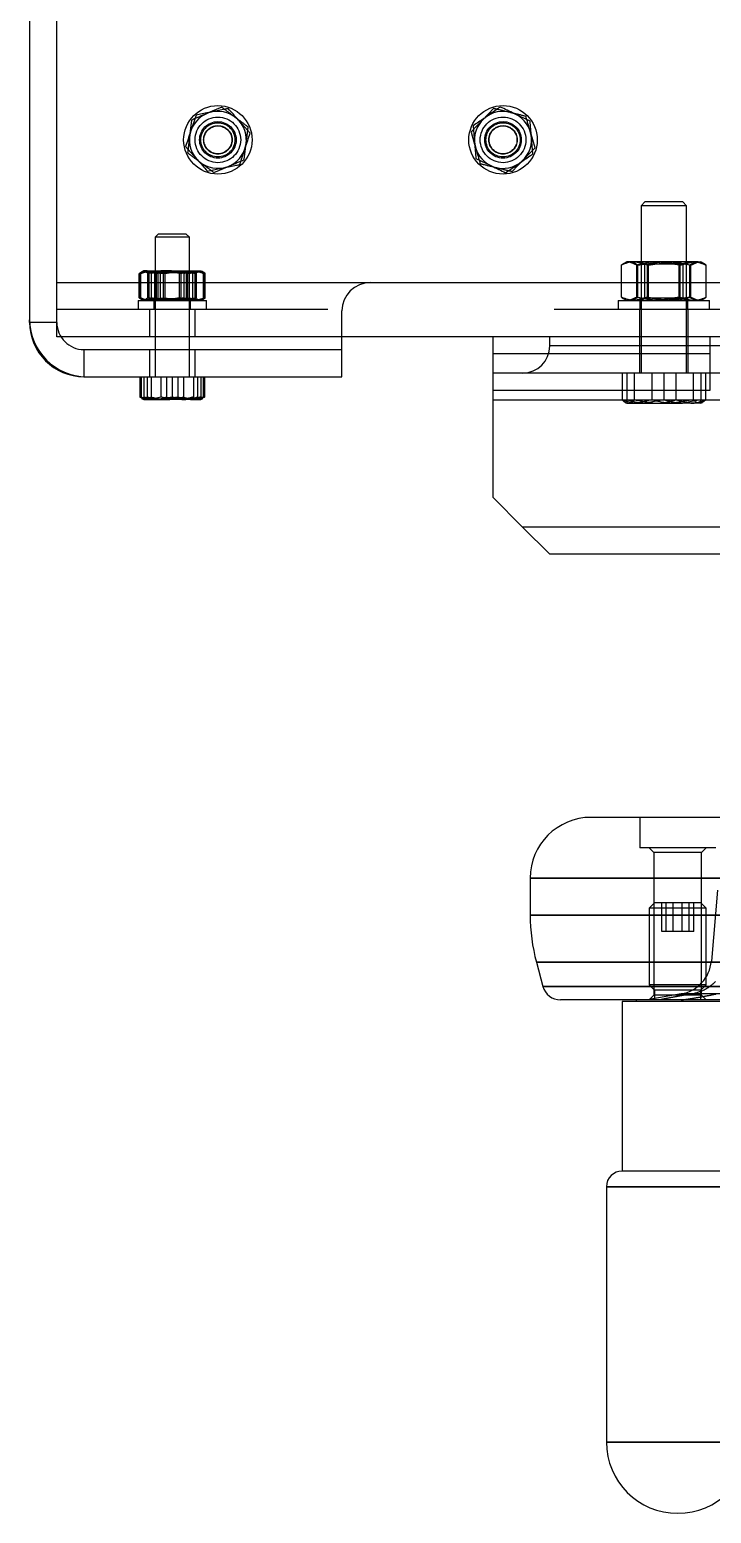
# Model space of a CAD drawing. Header units: metres. Extents: x 0 to 21025, y 0 to 14850.
# Drawn here: x 1870.8 to 1990.3, y 8840.4 to 9100.5 of the extents above; entities that cross this region are included whole.
import ezdxf

# ---------------------------------------------------------------- set-up
doc = ezdxf.new("R2010")
doc.units = ezdxf.units.M
doc.header["$LTSCALE"] = 25
doc.linetypes.add('HIDDEN2', pattern=[4.7625, 3.175, -1.5875])
doc.layers.add('SL4', color=4, linetype='Continuous')
doc.layers.add('ST1', color=7, linetype='HIDDEN2')

msp = doc.modelspace()

# ---------------------------------------------------------------- linework, layer by layer
at = {"layer": 'SL4'}
for p, q in [((1870.802, 9333.144), (1870.802, 9049.624)), ((1899.975, 9085.466), (1899.06, 9082.729)), ((1909.459, 9082.296), (1907.545, 9084.458)), ((1958.555, 9084.421), (1955.948, 9085.66)), ((1948.587, 9083.622), (1948.818, 9080.744)), ((1898.144, 9079.991), (1900.058, 9077.829)), ((1907.629, 9076.821), (1908.544, 9079.559)), ((1959.016, 9078.665), (1958.786, 9081.543)), ((1949.048, 9077.867), (1951.656, 9076.628)), ((1930.562, 9056.144), (2085.802, 9056.144)), ((1925.562, 9039.624), (1925.562, 9051.144)), ((1870.813, 9049.146), (1870.802, 9049.146)), ((2875.564, 9046.619), (1925.562, 9046.619)), ((1951.996, 9046.619), (1951.996, 9040.269)), ((1961.996, 9045.026), (1961.996, 9046.619)), ((1925.562, 9044.384), (1925.564, 9044.384)), ((1925.564, 9039.621), (1925.564, 9044.384)), ((2251.996, 9045.026), (1961.996, 9045.026)), ((1957.238, 9040.269), (1951.996, 9040.269)), ((1951.996, 9040.269), (1951.996, 9035.506)), ((2248.996, 9040.269), (1957.238, 9040.269)), ((1975.496, 9040.269), (1975.496, 9035.549)), ((1981.996, 9040.269), (1981.996, 9035.549)), ((1988.496, 9040.269), (1988.496, 9035.549)), ((1880.327, 9039.635), (1880.327, 9039.621)), ((1880.327, 9039.621), (1925.564, 9039.621)), ((1880.802, 9039.624), (1925.562, 9039.624)), ((1890.116, 9039.621), (1890.116, 9036.068)), ((1890.376, 9039.621), (1890.376, 9036.068)), ((1891.379, 9039.621), (1891.379, 9036.068)), ((1896.804, 9039.621), (1896.804, 9036.068)), ((1901.227, 9039.621), (1901.227, 9036.068)), ((1901.487, 9039.621), (1901.487, 9036.068)), ((1890.256, 9036.031), (1890.116, 9036.068)), ((1890.116, 9036.068), (1890.48, 9035.903)), ((1891.379, 9036.068), (1890.878, 9035.621)), ((1890.878, 9035.621), (1894.092, 9035.621)), ((1896.804, 9036.068), (1894.092, 9035.621)), ((1899.016, 9035.621), (1894.092, 9035.621)), ((1899.016, 9035.621), (1900.797, 9035.621)), ((1900.802, 9035.621), (1901.165, 9035.831)), ((1901.487, 9036.068), (1901.124, 9035.903)), ((1951.996, 9035.506), (1951.996, 9018.519)), ((1975.496, 9035.506), (1951.996, 9035.506)), ((1981.996, 9035.549), (1978.746, 9034.969)), ((1988.496, 9035.549), (1985.246, 9034.969)), ((2215.019, 9035.506), (1988.496, 9035.506)), ((1975.496, 9034.969), (1978.746, 9034.969)), ((1978.746, 9034.969), (1985.246, 9034.969)), ((1988.496, 9034.969), (1985.246, 9034.969)), ((1951.996, 9018.519), (1957.238, 9013.276)), ((1957.238, 9013.276), (1961.996, 9008.519)), ((2248.996, 9013.276), (1957.238, 9013.276)), ((2248.821, 9008.519), (1961.996, 9008.519)), ((2114.608, 8962.384), (1969.231, 8962.384)), ((1958.564, 8951.717), (1958.564, 8945.263)), ((2117.504, 8951.717), (1958.564, 8951.717)), ((2117.504, 8945.263), (1958.564, 8945.263)), ((1959.655, 8936.981), (1960.787, 8932.755)), ((2117.208, 8936.981), (1959.655, 8936.981)), ((2116.901, 8932.755), (1960.787, 8932.755)), ((2116.062, 8930.384), (1963.878, 8930.384)), ((1974.684, 8930.084), (1974.684, 8900.384)), ((1975.05, 8930.084), (1974.684, 8930.084)), ((1994.184, 8930.084), (1975.05, 8930.084)), ((1977.121, 8930.384), (1977.121, 8930.084)), ((1975.05, 8900.384), (1974.684, 8900.384)), ((1994.184, 8900.384), (1975.05, 8900.384)), ((1971.934, 8897.634), (1971.934, 8852.884)), ((1972.403, 8897.634), (1971.934, 8897.634)), ((1996.934, 8897.634), (1972.403, 8897.634)), ((1972.403, 8852.884), (1971.934, 8852.884)), ((1996.934, 8852.884), (1972.403, 8852.884))]:
    msp.add_line(p, q, dxfattribs=at)
for centre, radius, start, end in [((1903.802, 9081.144), 5, 101.51817, 161.51817), ((1903.802, 9081.144), 5, 41.51817, 101.51817), ((1903.802, 9081.144), 5, 341.51817, 41.51817), ((1953.802, 9081.144), 5, 124.58189, 184.58189), ((1953.802, 9081.144), 5, 64.58189, 124.58189), ((1953.802, 9081.144), 5, 4.58189, 64.58189), ((1903.802, 9081.144), 5, 161.51817, 221.51817), ((1903.802, 9081.144), 5, 281.51817, 341.51817), ((1953.802, 9081.144), 5, 184.58189, 244.58189), ((1953.802, 9081.144), 5, 304.58189, 4.58189), ((1903.802, 9081.144), 5, 221.51817, 281.51817), ((1953.802, 9081.144), 5, 244.58189, 304.58189), ((1930.562, 9051.144), 5, 90, 180), ((1880.802, 9049.624), 10, 180, 270), ((1880.327, 9049.146), 9.525, 180, 270), ((1957.238, 9045.026), 4.757, 270, 0), ((1969.231, 8951.717), 10.667, 90, 180), ((1990.564, 8945.263), 32, 180, 195), ((1963.878, 8933.584), 3.2, 195, 270.00001), ((1974.684, 8897.634), 2.75, 90, 180), ((1984.434, 8852.884), 12.5, 180, 0)]:
    msp.add_arc(centre, radius, start, end, dxfattribs=at)
for points, knots in [([(1902.803, 9086.043), (1902.581, 9085.998), (1901.624, 9085.803), (1900.691, 9085.613), (1899.975, 9085.466)], [0, 0, 0, 0, 0.2318493, 1, 1, 1, 1]), ([(1905.632, 9086.619), (1905.438, 9086.58), (1904.517, 9086.392), (1903.559, 9086.197), (1902.803, 9086.043)], [0, 0, 0, 0, 0.2110008, 1, 1, 1, 1]), ([(1907.545, 9084.458), (1907.5, 9084.509), (1906.854, 9085.239), (1906.221, 9085.954), (1905.632, 9086.619)], [0, 0, 0, 0, 0.0702006, 1, 1, 1, 1]), ([(1950.964, 9085.26), (1950.777, 9085.132), (1949.973, 9084.577), (1949.189, 9084.037), (1948.587, 9083.622)], [0, 0, 0, 0, 0.2318493, 1, 1, 1, 1]), ([(1953.34, 9086.899), (1953.177, 9086.786), (1952.403, 9086.253), (1951.599, 9085.698), (1950.964, 9085.26)], [0, 0, 0, 0, 0.2110008, 1, 1, 1, 1]), ([(1955.948, 9085.66), (1955.886, 9085.689), (1955.005, 9086.107), (1954.143, 9086.517), (1953.34, 9086.899)], [0, 0, 0, 0, 0.0702006, 1, 1, 1, 1]), ([(1958.786, 9081.543), (1958.78, 9081.611), (1958.702, 9082.583), (1958.626, 9083.535), (1958.555, 9084.421)], [0, 0, 0, 0, 0.0702006, 1, 1, 1, 1]), ([(1899.06, 9082.729), (1899.038, 9082.664), (1898.729, 9081.739), (1898.426, 9080.833), (1898.144, 9079.991)], [0, 0, 0, 0, 0.0702006, 1, 1, 1, 1]), ([(1908.544, 9079.559), (1908.565, 9079.623), (1908.874, 9080.548), (1909.177, 9081.454), (1909.459, 9082.296)], [0, 0, 0, 0, 0.0702006, 1, 1, 1, 1]), ([(1948.818, 9080.744), (1948.823, 9080.676), (1948.901, 9079.704), (1948.977, 9078.752), (1949.048, 9077.867)], [0, 0, 0, 0, 0.0702006, 1, 1, 1, 1]), ([(1900.058, 9077.829), (1900.103, 9077.778), (1900.749, 9077.048), (1901.383, 9076.333), (1901.971, 9075.668)], [0, 0, 0, 0, 0.0702006, 1, 1, 1, 1]), ([(1904.8, 9076.244), (1905.556, 9076.398), (1906.513, 9076.593), (1907.434, 9076.781), (1907.629, 9076.821)], [0, 0, 0, 0, 0.7889992, 1, 1, 1, 1]), ([(1951.656, 9076.628), (1951.717, 9076.598), (1952.598, 9076.18), (1953.461, 9075.77), (1954.263, 9075.389)], [0, 0, 0, 0, 0.07020058, 1, 1, 1, 1]), ([(1954.263, 9075.389), (1954.865, 9075.804), (1955.649, 9076.344), (1956.453, 9076.898), (1956.64, 9077.027)], [0, 0, 0, 0, 0.7681507, 1, 1, 1, 1]), ([(1956.64, 9077.027), (1957.274, 9077.465), (1958.079, 9078.019), (1958.853, 9078.553), (1959.016, 9078.665)], [0, 0, 0, 0, 0.7889992, 1, 1, 1, 1]), ([(1901.971, 9075.668), (1902.688, 9075.814), (1903.621, 9076.004), (1904.578, 9076.199), (1904.8, 9076.244)], [0, 0, 0, 0, 0.7681507, 1, 1, 1, 1]), ([(1890.878, 9035.621), (1890.866, 9035.622), (1890.696, 9035.628), (1890.531, 9035.856), (1890.376, 9036.068)], [0, 0, 0, 0, 0.0702006, 1, 1, 1, 1]), ([(1894.092, 9035.621), (1894.027, 9035.622), (1893.111, 9035.628), (1892.214, 9035.856), (1891.379, 9036.068)], [0, 0, 0, 0, 0.0702006, 1, 1, 1, 1]), ([(1899.016, 9035.621), (1898.842, 9035.626), (1898.094, 9035.647), (1897.364, 9035.885), (1896.804, 9036.068)], [0, 0, 0, 0, 0.23184927, 1, 1, 1, 1]), ([(1901.227, 9036.068), (1901.075, 9036.012), (1900.355, 9035.749), (1899.606, 9035.677), (1899.016, 9035.621)], [0, 0, 0, 0, 0.2110008, 1, 1, 1, 1]), ([(1900.726, 9035.621), (1900.738, 9035.622), (1900.907, 9035.628), (1901.073, 9035.856), (1901.227, 9036.068)], [0, 0, 0, 0, 0.0702006, 1, 1, 1, 1]), ([(1978.746, 9034.969), (1978.669, 9034.969), (1977.571, 9034.977), (1976.496, 9035.274), (1975.496, 9035.549)], [0, 0, 0, 0, 0.0702148, 1, 1, 1, 1]), ([(1975.496, 9035.549), (1975.496, 9035.314), (1975.496, 9035.004), (1975.496, 9034.976), (1975.496, 9034.969)], [0, 0, 0, 0, 0.7581486, 1, 1, 1, 1]), ([(1985.246, 9034.969), (1985.169, 9034.969), (1984.071, 9034.977), (1982.996, 9035.274), (1981.996, 9035.549)], [0, 0, 0, 0, 0.07021477, 1, 1, 1, 1]), ([(1988.496, 9034.969), (1988.496, 9034.976), (1988.496, 9035.004), (1988.496, 9035.314), (1988.496, 9035.549)], [0, 0, 0, 0, 0.2418514, 1, 1, 1, 1])]:
    msp.add_open_spline(points, degree=3, knots=knots, dxfattribs=at)
at = {"layer": 'ST1'}
for p, q in [((1875.564, 9049.146), (1875.564, 9333.621)), ((1875.564, 9056.144), (1875.564, 9121.619)), ((1899.181, 9084.605), (1898.837, 9081.739)), ((1904.489, 9086.876), (1901.835, 9085.74)), ((1952.188, 9086.687), (1950.191, 9084.603)), ((1948.194, 9082.518), (1949.001, 9079.746)), ((1959.409, 9079.769), (1958.602, 9082.541)), ((1908.422, 9077.682), (1908.766, 9080.548)), ((1955.415, 9075.6), (1957.412, 9077.685)), ((1903.114, 9075.411), (1905.768, 9076.547)), ((1978.686, 9070.269), (1977.996, 9069.578)), ((1985.996, 9069.578), (1977.996, 9069.578)), ((1977.996, 9069.578), (1977.996, 9040.269)), ((1985.305, 9070.269), (1978.686, 9070.269)), ((1985.996, 9069.578), (1985.305, 9070.269)), ((1985.996, 9040.269), (1985.996, 9069.578)), ((1893.356, 9064.621), (1892.802, 9064.067)), ((1897.73, 9064.067), (1892.802, 9064.067)), ((1892.802, 9064.067), (1892.802, 9039.621)), ((1897.374, 9064.621), (1893.356, 9064.621)), ((1898.247, 9064.621), (1897.374, 9064.621)), ((1898.802, 9064.067), (1897.73, 9064.067)), ((1898.802, 9064.067), (1898.247, 9064.621)), ((1898.802, 9039.621), (1898.802, 9064.067)), ((1974.554, 9053.562), (1974.554, 9059.201)), ((1974.582, 9053.562), (1974.582, 9059.201)), ((1975.496, 9059.781), (1974.959, 9059.471)), ((1976.837, 9059.781), (1975.496, 9059.781)), ((1977.276, 9059.201), (1975.929, 9059.781)), ((1976.101, 9059.622), (1976.941, 9059.781)), ((1979.121, 9059.201), (1976.837, 9059.781)), ((1982.842, 9059.781), (1976.837, 9059.781)), ((1977.276, 9053.562), (1977.276, 9059.201)), ((1977.429, 9059.201), (1981.15, 9059.781)), ((1977.429, 9053.562), (1977.429, 9059.201)), ((1977.996, 9059.781), (1978.596, 9059.361)), ((1985.136, 9059.361), (1978.596, 9059.361)), ((1978.596, 9059.361), (1978.596, 9053.427)), ((1979.121, 9053.562), (1979.121, 9059.201)), ((1979.301, 9059.201), (1983.008, 9059.781)), ((1979.301, 9053.562), (1979.301, 9059.201)), ((1984.69, 9059.201), (1980.983, 9059.781)), ((1986.562, 9059.201), (1982.842, 9059.781)), ((1988, 9059.781), (1982.842, 9059.781)), ((1984.69, 9053.562), (1984.69, 9059.201)), ((1984.871, 9059.201), (1987.154, 9059.781)), ((1984.871, 9053.562), (1984.871, 9059.201)), ((1985.396, 9059.361), (1985.136, 9059.361)), ((1985.396, 9059.361), (1985.996, 9059.781)), ((1985.396, 9053.427), (1985.396, 9059.361)), ((1986.562, 9053.562), (1986.562, 9059.201)), ((1986.715, 9059.201), (1988.062, 9059.781)), ((1986.715, 9053.562), (1986.715, 9059.201)), ((1987.05, 9059.781), (1987.396, 9059.756)), ((1988, 9059.781), (1988.496, 9059.781)), ((1989.032, 9059.471), (1988.496, 9059.781)), ((1989.216, 9059.261), (1989.41, 9059.201)), ((1989.41, 9053.562), (1989.41, 9059.201)), ((1989.437, 9053.562), (1989.437, 9059.201)), ((1875.564, 9056.144), (1930.562, 9056.144)), ((1890.031, 9053.428), (1890.031, 9057.734)), ((1890.409, 9057.954), (1890.043, 9057.743)), ((1890.099, 9053.428), (1890.099, 9057.734)), ((1890.207, 9053.428), (1890.207, 9057.734)), ((1890.293, 9053.428), (1890.293, 9057.734)), ((1890.57, 9058.047), (1890.409, 9057.954)), ((1890.644, 9058.09), (1890.57, 9058.047)), ((1890.802, 9058.181), (1890.644, 9058.09)), ((1890.802, 9058.181), (1890.921, 9058.181)), ((1890.873, 9058.028), (1891.545, 9058.181)), ((1891.55, 9057.734), (1890.921, 9058.181)), ((1890.921, 9058.181), (1894.304, 9058.181)), ((1892.171, 9057.734), (1891.135, 9058.181)), ((1892.773, 9057.734), (1891.402, 9058.181)), ((1891.55, 9053.428), (1891.55, 9057.734)), ((1891.769, 9053.428), (1891.769, 9057.734)), ((1892.171, 9053.428), (1892.171, 9057.734)), ((1892.773, 9053.428), (1892.773, 9057.734)), ((1892.802, 9058.181), (1893.302, 9057.831)), ((1893.06, 9057.734), (1895.945, 9058.181)), ((1893.06, 9053.428), (1893.06, 9057.734)), ((1897.493, 9057.831), (1893.302, 9057.831)), ((1893.302, 9057.831), (1893.302, 9053.357)), ((1893.729, 9057.734), (1896.58, 9058.181)), ((1893.729, 9053.428), (1893.729, 9057.734)), ((1894.24, 9057.734), (1897.037, 9058.181)), ((1894.24, 9053.428), (1894.24, 9057.734)), ((1897.058, 9057.734), (1894.304, 9058.181)), ((1894.304, 9058.181), (1899.184, 9058.181)), ((1894.545, 9057.734), (1897.299, 9058.181)), ((1894.545, 9053.428), (1894.545, 9057.734)), ((1897.363, 9057.734), (1894.566, 9058.181)), ((1897.874, 9057.734), (1895.023, 9058.181)), ((1898.544, 9057.734), (1895.658, 9058.181)), ((1897.058, 9053.428), (1897.058, 9057.734)), ((1897.363, 9053.428), (1897.363, 9057.734)), ((1898.302, 9057.831), (1897.493, 9057.831)), ((1897.874, 9053.428), (1897.874, 9057.734)), ((1898.302, 9057.831), (1898.802, 9058.181)), ((1898.302, 9053.357), (1898.302, 9057.831)), ((1898.544, 9053.428), (1898.544, 9057.734)), ((1898.831, 9057.734), (1900.202, 9058.181)), ((1898.831, 9053.428), (1898.831, 9057.734)), ((1899.184, 9058.181), (1900.802, 9058.181)), ((1899.432, 9057.734), (1900.468, 9058.181)), ((1899.432, 9053.428), (1899.432, 9057.734)), ((1899.835, 9057.734), (1900.615, 9058.181)), ((1899.835, 9053.428), (1899.835, 9057.734)), ((1900.054, 9053.428), (1900.054, 9057.734)), ((1900.959, 9058.09), (1900.802, 9058.181)), ((1901.034, 9058.047), (1900.959, 9058.09)), ((1901.195, 9057.954), (1901.034, 9058.047)), ((1901.494, 9057.782), (1901.195, 9057.954)), ((1901.31, 9053.428), (1901.31, 9057.734)), ((1901.396, 9053.428), (1901.396, 9057.734)), ((1901.484, 9057.765), (1901.573, 9057.734)), ((1901.505, 9053.428), (1901.505, 9057.734)), ((1901.573, 9053.428), (1901.573, 9057.734)), ((1890.119, 9053.397), (1890.031, 9053.428)), ((1890.443, 9053.269), (1890.099, 9053.428)), ((1890.11, 9053.381), (1890.409, 9053.208)), ((1890.608, 9053.182), (1890.207, 9053.428)), ((1890.679, 9053.134), (1890.293, 9053.428)), ((1891.55, 9053.428), (1890.921, 9052.981)), ((1892.171, 9053.428), (1891.135, 9052.981)), ((1892.773, 9053.428), (1891.402, 9052.981)), ((1893.302, 9053.357), (1892.802, 9053.006)), ((1893.06, 9053.428), (1895.945, 9052.981)), ((1893.302, 9053.357), (1898.302, 9053.357)), ((1893.729, 9053.428), (1896.58, 9052.981)), ((1894.24, 9053.428), (1897.037, 9052.981)), ((1897.058, 9053.428), (1894.304, 9052.981)), ((1894.545, 9053.428), (1897.299, 9052.981)), ((1897.363, 9053.428), (1894.566, 9052.981)), ((1897.874, 9053.428), (1895.023, 9052.981)), ((1898.544, 9053.428), (1895.658, 9052.981)), ((1898.802, 9053.006), (1898.302, 9053.357)), ((1898.831, 9053.428), (1900.202, 9052.981)), ((1899.432, 9053.428), (1900.468, 9052.981)), ((1899.835, 9053.428), (1900.615, 9052.981)), ((1900.924, 9053.134), (1901.31, 9053.428)), ((1900.995, 9053.182), (1901.396, 9053.428)), ((1901.16, 9053.269), (1901.505, 9053.428)), ((1901.195, 9053.208), (1901.559, 9053.418)), ((1974.959, 9053.291), (1975.496, 9052.981)), ((1977.276, 9053.562), (1975.929, 9052.981)), ((1979.121, 9053.562), (1976.837, 9052.981)), ((1977.429, 9053.562), (1981.15, 9052.981)), ((1978.596, 9053.427), (1977.996, 9053.006)), ((1978.596, 9053.427), (1985.396, 9053.427)), ((1979.301, 9053.562), (1983.008, 9052.981)), ((1984.69, 9053.562), (1980.983, 9052.981)), ((1986.562, 9053.562), (1982.842, 9052.981)), ((1984.871, 9053.562), (1987.154, 9052.981)), ((1985.996, 9053.006), (1985.396, 9053.427)), ((1986.715, 9053.562), (1988.062, 9052.981)), ((1988.496, 9052.981), (1989.032, 9053.291)), ((1989.216, 9053.501), (1989.41, 9053.562)), ((2875.564, 9051.381), (1875.564, 9051.381)), ((1889.802, 9052.981), (1901.802, 9052.981)), ((1889.802, 9052.981), (1889.802, 9051.381)), ((1890.409, 9053.208), (1890.57, 9053.115)), ((1890.57, 9053.115), (1890.644, 9053.072)), ((1890.644, 9053.072), (1890.802, 9052.981)), ((1891.802, 9051.381), (1891.802, 9046.619)), ((1892.602, 9052.981), (1892.602, 9051.381)), ((1892.802, 9053.006), (1897.831, 9053.006)), ((1892.802, 9053.006), (1892.802, 9052.981)), ((1897.831, 9053.006), (1898.802, 9053.006)), ((1898.802, 9052.981), (1898.802, 9053.006)), ((1899.002, 9051.381), (1899.002, 9052.981)), ((1899.802, 9046.619), (1899.802, 9051.381)), ((1900.802, 9052.981), (1900.959, 9053.072)), ((1900.959, 9053.072), (1901.034, 9053.115)), ((1901.034, 9053.115), (1901.195, 9053.208)), ((1901.802, 9051.381), (1901.802, 9052.981)), ((1973.996, 9052.981), (1989.996, 9052.981)), ((1973.996, 9052.981), (1973.996, 9051.381)), ((1976.101, 9053.14), (1976.941, 9052.981)), ((1977.746, 9051.381), (1977.746, 9046.619)), ((1977.796, 9052.981), (1977.796, 9051.381)), ((1977.996, 9053.006), (1985.691, 9053.006)), ((1977.996, 9053.006), (1977.996, 9052.981)), ((1985.691, 9053.006), (1985.996, 9053.006)), ((1985.996, 9052.981), (1985.996, 9053.006)), ((1986.196, 9051.381), (1986.196, 9052.981)), ((1986.246, 9046.619), (1986.246, 9051.381)), ((1987.05, 9052.981), (1987.396, 9053.006)), ((1989.996, 9051.381), (1989.996, 9052.981)), ((1870.802, 9049.146), (1870.802, 9049.624)), ((1875.564, 9049.146), (1870.802, 9049.146)), ((1875.564, 9049.146), (1870.813, 9049.146)), ((1875.564, 9046.619), (1875.564, 9049.146)), ((1925.562, 9046.619), (1875.564, 9046.619)), ((1990.096, 9046.588), (1951.996, 9046.588)), ((1977.746, 9046.619), (1977.746, 9040.269)), ((1986.246, 9040.269), (1986.246, 9046.619)), ((1990.096, 9043.619), (1990.096, 9046.619)), ((1990.096, 9043.619), (1990.096, 9046.588)), ((1880.327, 9044.384), (1925.562, 9044.384)), ((1880.327, 9044.384), (1880.327, 9039.621)), ((1880.327, 9044.384), (1880.327, 9039.635)), ((1891.802, 9044.384), (1891.802, 9039.621)), ((1899.802, 9039.621), (1899.802, 9044.384)), ((1990.096, 9043.619), (1951.996, 9043.619)), ((2248.996, 9045.026), (1961.996, 9045.026)), ((1990.096, 9040.269), (1990.096, 9043.619)), ((1974.699, 9040.269), (1974.699, 9035.549)), ((1976.823, 9040.269), (1976.823, 9035.549)), ((1979.872, 9040.269), (1979.872, 9035.549)), ((1984.12, 9040.269), (1984.12, 9035.549)), ((1987.168, 9040.269), (1987.168, 9035.549)), ((1989.292, 9040.269), (1989.292, 9035.549)), ((1990.096, 9037.269), (1990.096, 9040.269)), ((1890.802, 9039.621), (1890.802, 9036.068)), ((1892.091, 9039.621), (1892.091, 9036.068)), ((1893.827, 9039.621), (1893.827, 9036.068)), ((1894.799, 9039.621), (1894.799, 9036.068)), ((1895.802, 9039.621), (1895.802, 9036.068)), ((1897.776, 9039.621), (1897.776, 9036.068)), ((1899.513, 9039.621), (1899.513, 9036.068)), ((1900.224, 9039.621), (1900.224, 9036.068)), ((1900.802, 9039.621), (1900.802, 9036.068)), ((1890.438, 9035.831), (1890.802, 9035.621)), ((1890.48, 9035.903), (1891.103, 9035.621)), ((1890.802, 9035.621), (1890.878, 9035.621)), ((1893.827, 9036.068), (1891.971, 9035.621)), ((1895.802, 9036.068), (1893.302, 9035.621)), ((1894.799, 9036.068), (1897.512, 9035.621)), ((1897.776, 9036.068), (1899.632, 9035.621)), ((1901.124, 9035.903), (1900.5, 9035.621)), ((1951.996, 9037.269), (1990.096, 9037.269)), ((2251.996, 9035.506), (1951.996, 9035.506)), ((1975.219, 9035.129), (1975.496, 9034.969)), ((1988.496, 9035.506), (1975.496, 9035.506)), ((1976.823, 9035.549), (1980.472, 9034.969)), ((1979.872, 9035.549), (1977.286, 9034.969)), ((1987.168, 9035.549), (1983.52, 9034.969)), ((1984.12, 9035.549), (1986.706, 9034.969)), ((1988.496, 9034.969), (1988.773, 9035.129)), ((2251.996, 9013.276), (1957.238, 9013.276)), ((1977.767, 8962.384), (1977.767, 8957.05)), ((1986.244, 8957.05), (1977.767, 8957.05)), ((1979.434, 8957.05), (1980.246, 8956.238)), ((1991.1, 8957.05), (1986.244, 8957.05)), ((1988.622, 8956.238), (1989.434, 8957.05)), ((1985.571, 8956.238), (1980.246, 8956.238)), ((1980.246, 8956.238), (1980.246, 8931.196)), ((1988.622, 8956.238), (1985.571, 8956.238)), ((1988.622, 8931.196), (1988.622, 8956.238)), ((1958.564, 8951.717), (2208.564, 8951.717)), ((1991.417, 8949.627), (1990.328, 8937.18)), ((1980.354, 8947.384), (1979.434, 8946.464)), ((1980.507, 8947.384), (1980.354, 8947.384)), ((1988.514, 8947.384), (1980.507, 8947.384)), ((1981.636, 8942.384), (1981.636, 8947.384)), ((1982.419, 8942.384), (1982.419, 8947.384)), ((1983.65, 8942.384), (1983.65, 8947.384)), ((1985.217, 8942.384), (1985.217, 8947.384)), ((1986.448, 8942.384), (1986.448, 8947.384)), ((1987.232, 8942.384), (1987.232, 8947.384)), ((1989.434, 8946.464), (1988.514, 8947.384)), ((1958.564, 8945.263), (2208.564, 8945.263)), ((1979.621, 8946.464), (1979.434, 8946.464)), ((1979.434, 8946.464), (1979.434, 8933.004)), ((1989.434, 8946.464), (1979.621, 8946.464)), ((1989.434, 8933.004), (1989.434, 8946.464)), ((1982.419, 8942.384), (1981.636, 8942.384)), ((1985.217, 8942.384), (1982.419, 8942.384)), ((1987.232, 8942.384), (1985.217, 8942.384)), ((1959.655, 8936.981), (2207.474, 8936.981)), ((1960.787, 8932.755), (2206.342, 8932.755)), ((1985.064, 8931.435), (1979.1, 8930.384)), ((1979.621, 8933.004), (1979.434, 8933.004)), ((1979.434, 8933.004), (1980.354, 8932.084)), ((1980.246, 8931.196), (1979.434, 8930.384)), ((1989.434, 8933.004), (1979.621, 8933.004)), ((1985.571, 8931.196), (1980.246, 8931.196)), ((1980.507, 8932.084), (1980.354, 8932.084)), ((1980.354, 8932.084), (1980.354, 8930.384)), ((1988.514, 8932.084), (1980.507, 8932.084)), ((2182.033, 8931.435), (1985.076, 8931.435)), ((1988.622, 8931.196), (1985.571, 8931.196)), ((1988.514, 8932.084), (1989.434, 8933.004)), ((1988.514, 8930.384), (1988.514, 8932.084)), ((1989.434, 8930.384), (1988.622, 8931.196)), ((1971.934, 8897.634), (1996.934, 8897.634)), ((1971.934, 8852.884), (1996.934, 8852.884))]:
    msp.add_line(p, q, dxfattribs=at)
for centre, radius in [((1903.802, 9081.144), 6), ((1953.802, 9081.144), 6), ((1903.802, 9081.144), 4), ((1953.802, 9081.144), 4), ((1903.802, 9081.144), 3.2), ((1903.802, 9081.144), 3), ((1903.802, 9081.144), 2.5), ((1903.802, 9081.144), 2.445), ((1953.802, 9081.144), 3.2), ((1953.802, 9081.144), 3), ((1953.802, 9081.144), 2.5), ((1953.802, 9081.144), 2.445)]:
    msp.add_circle(centre, radius, dxfattribs=at)
for centre, radius, start, end in [((1880.327, 9049.146), 4.763, 180, 270), ((1983.953, 8937.738), 6.4, 280, 355)]:
    msp.add_arc(centre, radius, start, end, dxfattribs=at)
for points, knots in [([(1901.835, 9085.74), (1901.772, 9085.714), (1900.876, 9085.33), (1899.997, 9084.954), (1899.181, 9084.605)], [0, 0, 0, 0, 0.07020058, 1, 1, 1, 1]), ([(1904.489, 9086.876), (1904.683, 9086.731), (1905.436, 9086.167), (1906.218, 9085.58), (1906.799, 9085.145)], [0, 0, 0, 0, 0.25755135, 1, 1, 1, 1]), ([(1906.799, 9085.145), (1907.009, 9084.988), (1907.791, 9084.402), (1908.553, 9083.832), (1909.11, 9083.415)], [0, 0, 0, 0, 0.2686336, 1, 1, 1, 1]), ([(1950.191, 9084.603), (1950.144, 9084.553), (1949.469, 9083.849), (1948.809, 9083.159), (1948.194, 9082.518)], [0, 0, 0, 0, 0.0702006, 1, 1, 1, 1]), ([(1952.188, 9086.687), (1952.424, 9086.629), (1953.338, 9086.405), (1954.287, 9086.173), (1954.992, 9086)], [0, 0, 0, 0, 0.2575513, 1, 1, 1, 1]), ([(1954.992, 9086), (1955.247, 9085.937), (1956.196, 9085.705), (1957.12, 9085.478), (1957.796, 9085.313)], [0, 0, 0, 0, 0.2686336, 1, 1, 1, 1]), ([(1958.602, 9082.541), (1958.583, 9082.607), (1958.311, 9083.543), (1958.044, 9084.46), (1957.796, 9085.313)], [0, 0, 0, 0, 0.0702006, 1, 1, 1, 1]), ([(1908.766, 9080.548), (1908.774, 9080.616), (1908.89, 9081.584), (1909.004, 9082.533), (1909.11, 9083.415)], [0, 0, 0, 0, 0.07020058, 1, 1, 1, 1]), ([(1898.837, 9081.739), (1898.829, 9081.671), (1898.713, 9080.703), (1898.599, 9079.754), (1898.494, 9078.873)], [0, 0, 0, 0, 0.07020058, 1, 1, 1, 1]), ([(1949.001, 9079.746), (1949.02, 9079.681), (1949.292, 9078.745), (1949.559, 9077.827), (1949.808, 9076.975)], [0, 0, 0, 0, 0.0702006, 1, 1, 1, 1]), ([(1957.412, 9077.685), (1957.459, 9077.734), (1958.134, 9078.438), (1958.795, 9079.128), (1959.409, 9079.769)], [0, 0, 0, 0, 0.0702006, 1, 1, 1, 1]), ([(1898.494, 9078.873), (1898.688, 9078.727), (1899.441, 9078.163), (1900.223, 9077.577), (1900.804, 9077.142)], [0, 0, 0, 0, 0.2575513, 1, 1, 1, 1]), ([(1900.804, 9077.142), (1901.014, 9076.984), (1901.796, 9076.399), (1902.558, 9075.828), (1903.114, 9075.411)], [0, 0, 0, 0, 0.2686336, 1, 1, 1, 1]), ([(1905.768, 9076.547), (1905.831, 9076.574), (1906.728, 9076.957), (1907.606, 9077.333), (1908.422, 9077.682)], [0, 0, 0, 0, 0.0702006, 1, 1, 1, 1]), ([(1949.808, 9076.975), (1950.043, 9076.917), (1950.957, 9076.693), (1951.906, 9076.46), (1952.611, 9076.287)], [0, 0, 0, 0, 0.2575513, 1, 1, 1, 1]), ([(1952.611, 9076.287), (1952.866, 9076.225), (1953.815, 9075.992), (1954.739, 9075.766), (1955.415, 9075.6)], [0, 0, 0, 0, 0.2686336, 1, 1, 1, 1]), ([(1976.837, 9059.781), (1976.783, 9059.78), (1976.012, 9059.772), (1975.257, 9059.476), (1974.554, 9059.201)], [0, 0, 0, 0, 0.0702148, 1, 1, 1, 1]), ([(1974.554, 9059.201), (1974.675, 9059.288), (1975.143, 9059.628), (1975.63, 9059.716), (1975.991, 9059.781)], [0, 0, 0, 0, 0.25755135, 1, 1, 1, 1]), ([(1975.991, 9059.781), (1976.122, 9059.772), (1976.609, 9059.74), (1977.083, 9059.429), (1977.429, 9059.201)], [0, 0, 0, 0, 0.2686336, 1, 1, 1, 1]), ([(1976.941, 9059.781), (1977.156, 9059.772), (1977.955, 9059.74), (1978.732, 9059.429), (1979.301, 9059.201)], [0, 0, 0, 0, 0.26863361, 1, 1, 1, 1]), ([(1980.983, 9059.781), (1980.895, 9059.78), (1979.644, 9059.772), (1978.417, 9059.476), (1977.276, 9059.201)], [0, 0, 0, 0, 0.0702148, 1, 1, 1, 1]), ([(1982.842, 9059.781), (1982.753, 9059.78), (1981.497, 9059.772), (1980.266, 9059.476), (1979.121, 9059.201)], [0, 0, 0, 0, 0.07021477, 1, 1, 1, 1]), ([(1981.15, 9059.781), (1981.238, 9059.78), (1982.495, 9059.772), (1983.726, 9059.476), (1984.871, 9059.201)], [0, 0, 0, 0, 0.0702148, 1, 1, 1, 1]), ([(1983.008, 9059.781), (1983.096, 9059.78), (1984.348, 9059.772), (1985.575, 9059.476), (1986.715, 9059.201)], [0, 0, 0, 0, 0.0702148, 1, 1, 1, 1]), ([(1984.69, 9059.201), (1984.888, 9059.288), (1985.658, 9059.628), (1986.457, 9059.716), (1987.05, 9059.781)], [0, 0, 0, 0, 0.2575513, 1, 1, 1, 1]), ([(1986.562, 9059.201), (1986.683, 9059.288), (1987.152, 9059.628), (1987.639, 9059.716), (1988, 9059.781)], [0, 0, 0, 0, 0.25755135, 1, 1, 1, 1]), ([(1987.154, 9059.781), (1987.208, 9059.78), (1987.979, 9059.772), (1988.735, 9059.476), (1989.437, 9059.201)], [0, 0, 0, 0, 0.07021477, 1, 1, 1, 1]), ([(1988, 9059.781), (1988.131, 9059.772), (1988.617, 9059.74), (1989.091, 9059.429), (1989.437, 9059.201)], [0, 0, 0, 0, 0.2686336, 1, 1, 1, 1]), ([(1891.402, 9058.181), (1891.369, 9058.181), (1890.906, 9058.174), (1890.452, 9057.946), (1890.031, 9057.734)], [0, 0, 0, 0, 0.0702006, 1, 1, 1, 1]), ([(1891.135, 9058.181), (1891.11, 9058.181), (1890.76, 9058.174), (1890.417, 9057.946), (1890.099, 9057.734)], [0, 0, 0, 0, 0.0702006, 1, 1, 1, 1]), ([(1890.099, 9057.734), (1890.251, 9057.802), (1890.843, 9058.064), (1891.457, 9058.131), (1891.914, 9058.181)], [0, 0, 0, 0, 0.2575513, 1, 1, 1, 1]), ([(1890.988, 9058.181), (1890.969, 9058.181), (1890.706, 9058.174), (1890.447, 9057.946), (1890.207, 9057.734)], [0, 0, 0, 0, 0.0702006, 1, 1, 1, 1]), ([(1890.207, 9057.734), (1890.377, 9057.802), (1891.034, 9058.064), (1891.717, 9058.131), (1892.224, 9058.181)], [0, 0, 0, 0, 0.2575513, 1, 1, 1, 1]), ([(1890.921, 9058.181), (1890.907, 9058.181), (1890.694, 9058.174), (1890.487, 9057.946), (1890.293, 9057.734)], [0, 0, 0, 0, 0.0702006, 1, 1, 1, 1]), ([(1890.293, 9057.734), (1890.472, 9057.802), (1891.165, 9058.064), (1891.885, 9058.131), (1892.419, 9058.181)], [0, 0, 0, 0, 0.2575513, 1, 1, 1, 1]), ([(1891.545, 9058.181), (1891.683, 9058.174), (1892.195, 9058.15), (1892.695, 9057.91), (1893.06, 9057.734)], [0, 0, 0, 0, 0.2686336, 1, 1, 1, 1]), ([(1894.304, 9058.181), (1894.239, 9058.181), (1893.309, 9058.174), (1892.397, 9057.946), (1891.55, 9057.734)], [0, 0, 0, 0, 0.0702006, 1, 1, 1, 1]), ([(1894.566, 9058.181), (1894.5, 9058.181), (1893.555, 9058.174), (1892.629, 9057.946), (1891.769, 9057.734)], [0, 0, 0, 0, 0.0702006, 1, 1, 1, 1]), ([(1891.914, 9058.181), (1892.079, 9058.174), (1892.693, 9058.15), (1893.291, 9057.91), (1893.729, 9057.734)], [0, 0, 0, 0, 0.2686336, 1, 1, 1, 1]), ([(1895.023, 9058.181), (1894.955, 9058.181), (1893.992, 9058.174), (1893.049, 9057.946), (1892.171, 9057.734)], [0, 0, 0, 0, 0.07020058, 1, 1, 1, 1]), ([(1892.224, 9058.181), (1892.407, 9058.174), (1893.09, 9058.15), (1893.754, 9057.91), (1894.24, 9057.734)], [0, 0, 0, 0, 0.2686336, 1, 1, 1, 1]), ([(1892.419, 9058.181), (1892.613, 9058.174), (1893.332, 9058.15), (1894.033, 9057.91), (1894.545, 9057.734)], [0, 0, 0, 0, 0.2686336, 1, 1, 1, 1]), ([(1895.658, 9058.181), (1895.59, 9058.181), (1894.615, 9058.174), (1893.66, 9057.946), (1892.773, 9057.734)], [0, 0, 0, 0, 0.0702006, 1, 1, 1, 1]), ([(1895.945, 9058.181), (1896.014, 9058.181), (1896.988, 9058.174), (1897.943, 9057.946), (1898.831, 9057.734)], [0, 0, 0, 0, 0.0702006, 1, 1, 1, 1]), ([(1896.58, 9058.181), (1896.648, 9058.181), (1897.611, 9058.174), (1898.555, 9057.946), (1899.432, 9057.734)], [0, 0, 0, 0, 0.0702006, 1, 1, 1, 1]), ([(1897.037, 9058.181), (1897.104, 9058.181), (1898.048, 9058.174), (1898.974, 9057.946), (1899.835, 9057.734)], [0, 0, 0, 0, 0.0702006, 1, 1, 1, 1]), ([(1897.058, 9057.734), (1897.237, 9057.802), (1897.93, 9058.064), (1898.65, 9058.131), (1899.184, 9058.181)], [0, 0, 0, 0, 0.25755135, 1, 1, 1, 1]), ([(1897.299, 9058.181), (1897.365, 9058.181), (1898.295, 9058.174), (1899.206, 9057.946), (1900.054, 9057.734)], [0, 0, 0, 0, 0.0702006, 1, 1, 1, 1]), ([(1897.363, 9057.734), (1897.532, 9057.802), (1898.19, 9058.064), (1898.873, 9058.131), (1899.38, 9058.181)], [0, 0, 0, 0, 0.2575513, 1, 1, 1, 1]), ([(1897.874, 9057.734), (1898.027, 9057.802), (1898.618, 9058.064), (1899.233, 9058.131), (1899.69, 9058.181)], [0, 0, 0, 0, 0.2575513, 1, 1, 1, 1]), ([(1898.544, 9057.734), (1898.671, 9057.802), (1899.164, 9058.064), (1899.677, 9058.131), (1900.058, 9058.181)], [0, 0, 0, 0, 0.2575513, 1, 1, 1, 1]), ([(1899.184, 9058.181), (1899.377, 9058.174), (1900.097, 9058.15), (1900.798, 9057.91), (1901.31, 9057.734)], [0, 0, 0, 0, 0.2686336, 1, 1, 1, 1]), ([(1899.38, 9058.181), (1899.563, 9058.174), (1900.245, 9058.15), (1900.91, 9057.91), (1901.396, 9057.734)], [0, 0, 0, 0, 0.2686336, 1, 1, 1, 1]), ([(1899.69, 9058.181), (1899.855, 9058.174), (1900.469, 9058.15), (1901.067, 9057.91), (1901.505, 9057.734)], [0, 0, 0, 0, 0.2686336, 1, 1, 1, 1]), ([(1900.058, 9058.181), (1900.196, 9058.174), (1900.709, 9058.15), (1901.208, 9057.91), (1901.573, 9057.734)], [0, 0, 0, 0, 0.2686336, 1, 1, 1, 1]), ([(1900.468, 9058.181), (1900.493, 9058.181), (1900.843, 9058.174), (1901.186, 9057.946), (1901.505, 9057.734)], [0, 0, 0, 0, 0.0702006, 1, 1, 1, 1]), ([(1900.615, 9058.181), (1900.634, 9058.181), (1900.897, 9058.174), (1901.156, 9057.946), (1901.396, 9057.734)], [0, 0, 0, 0, 0.0702006, 1, 1, 1, 1]), ([(1900.682, 9058.181), (1900.697, 9058.181), (1900.909, 9058.174), (1901.117, 9057.946), (1901.31, 9057.734)], [0, 0, 0, 0, 0.0702006, 1, 1, 1, 1]), ([(1890.031, 9053.428), (1890.158, 9053.36), (1890.651, 9053.098), (1891.164, 9053.031), (1891.545, 9052.981)], [0, 0, 0, 0, 0.2575513, 1, 1, 1, 1]), ([(1890.099, 9053.428), (1890.251, 9053.36), (1890.843, 9053.098), (1891.457, 9053.031), (1891.914, 9052.981)], [0, 0, 0, 0, 0.25755135, 1, 1, 1, 1]), ([(1890.207, 9053.428), (1890.377, 9053.36), (1891.034, 9053.098), (1891.717, 9053.031), (1892.224, 9052.981)], [0, 0, 0, 0, 0.2575513, 1, 1, 1, 1]), ([(1890.293, 9053.428), (1890.472, 9053.36), (1891.165, 9053.098), (1891.885, 9053.031), (1892.419, 9052.981)], [0, 0, 0, 0, 0.2575513, 1, 1, 1, 1]), ([(1891.545, 9052.981), (1891.683, 9052.988), (1892.195, 9053.012), (1892.695, 9053.252), (1893.06, 9053.428)], [0, 0, 0, 0, 0.2686336, 1, 1, 1, 1]), ([(1894.304, 9052.981), (1894.239, 9052.982), (1893.309, 9052.988), (1892.397, 9053.216), (1891.55, 9053.428)], [0, 0, 0, 0, 0.0702006, 1, 1, 1, 1]), ([(1894.566, 9052.981), (1894.5, 9052.982), (1893.555, 9052.988), (1892.629, 9053.216), (1891.769, 9053.428)], [0, 0, 0, 0, 0.0702006, 1, 1, 1, 1]), ([(1891.914, 9052.981), (1892.079, 9052.988), (1892.693, 9053.012), (1893.291, 9053.252), (1893.729, 9053.428)], [0, 0, 0, 0, 0.2686336, 1, 1, 1, 1]), ([(1895.023, 9052.981), (1894.955, 9052.982), (1893.992, 9052.988), (1893.049, 9053.216), (1892.171, 9053.428)], [0, 0, 0, 0, 0.0702006, 1, 1, 1, 1]), ([(1892.224, 9052.981), (1892.407, 9052.988), (1893.09, 9053.012), (1893.754, 9053.252), (1894.24, 9053.428)], [0, 0, 0, 0, 0.2686336, 1, 1, 1, 1]), ([(1892.419, 9052.981), (1892.613, 9052.988), (1893.332, 9053.012), (1894.033, 9053.252), (1894.545, 9053.428)], [0, 0, 0, 0, 0.2686336, 1, 1, 1, 1]), ([(1895.658, 9052.981), (1895.59, 9052.982), (1894.615, 9052.988), (1893.66, 9053.216), (1892.773, 9053.428)], [0, 0, 0, 0, 0.0702006, 1, 1, 1, 1]), ([(1895.945, 9052.981), (1896.014, 9052.982), (1896.988, 9052.988), (1897.943, 9053.216), (1898.831, 9053.428)], [0, 0, 0, 0, 0.0702006, 1, 1, 1, 1]), ([(1896.58, 9052.981), (1896.648, 9052.982), (1897.611, 9052.988), (1898.555, 9053.216), (1899.432, 9053.428)], [0, 0, 0, 0, 0.0702006, 1, 1, 1, 1]), ([(1897.037, 9052.981), (1897.104, 9052.982), (1898.048, 9052.988), (1898.974, 9053.216), (1899.835, 9053.428)], [0, 0, 0, 0, 0.0702006, 1, 1, 1, 1]), ([(1897.058, 9053.428), (1897.237, 9053.36), (1897.93, 9053.098), (1898.65, 9053.031), (1899.184, 9052.981)], [0, 0, 0, 0, 0.25755135, 1, 1, 1, 1]), ([(1897.299, 9052.981), (1897.365, 9052.982), (1898.295, 9052.988), (1899.206, 9053.216), (1900.054, 9053.428)], [0, 0, 0, 0, 0.0702006, 1, 1, 1, 1]), ([(1897.363, 9053.428), (1897.532, 9053.36), (1898.19, 9053.098), (1898.873, 9053.031), (1899.38, 9052.981)], [0, 0, 0, 0, 0.2575513, 1, 1, 1, 1]), ([(1897.874, 9053.428), (1898.027, 9053.36), (1898.618, 9053.098), (1899.233, 9053.031), (1899.69, 9052.981)], [0, 0, 0, 0, 0.2575513, 1, 1, 1, 1]), ([(1898.544, 9053.428), (1898.671, 9053.36), (1899.164, 9053.098), (1899.677, 9053.031), (1900.058, 9052.981)], [0, 0, 0, 0, 0.2575513, 1, 1, 1, 1]), ([(1899.184, 9052.981), (1899.377, 9052.988), (1900.097, 9053.012), (1900.798, 9053.252), (1901.31, 9053.428)], [0, 0, 0, 0, 0.2686336, 1, 1, 1, 1]), ([(1899.38, 9052.981), (1899.563, 9052.988), (1900.245, 9053.012), (1900.91, 9053.252), (1901.396, 9053.428)], [0, 0, 0, 0, 0.2686336, 1, 1, 1, 1]), ([(1899.69, 9052.981), (1899.855, 9052.988), (1900.469, 9053.012), (1901.067, 9053.252), (1901.505, 9053.428)], [0, 0, 0, 0, 0.2686336, 1, 1, 1, 1]), ([(1900.058, 9052.981), (1900.196, 9052.988), (1900.709, 9053.012), (1901.208, 9053.252), (1901.573, 9053.428)], [0, 0, 0, 0, 0.2686336, 1, 1, 1, 1]), ([(1900.202, 9052.981), (1900.234, 9052.982), (1900.697, 9052.988), (1901.151, 9053.216), (1901.573, 9053.428)], [0, 0, 0, 0, 0.0702006, 1, 1, 1, 1]), ([(1976.837, 9052.981), (1976.783, 9052.982), (1976.012, 9052.99), (1975.257, 9053.286), (1974.554, 9053.562)], [0, 0, 0, 0, 0.0702148, 1, 1, 1, 1]), ([(1974.554, 9053.562), (1974.674, 9053.46), (1974.804, 9053.348), (1974.94, 9053.308), (1974.952, 9053.305)], [0, 0, 0, 0, 0.9148028, 1, 1, 1, 1]), ([(1975.991, 9052.981), (1976.122, 9052.99), (1976.609, 9053.022), (1977.083, 9053.334), (1977.429, 9053.562)], [0, 0, 0, 0, 0.2686336, 1, 1, 1, 1]), ([(1976.941, 9052.981), (1977.156, 9052.99), (1977.955, 9053.022), (1978.732, 9053.334), (1979.301, 9053.562)], [0, 0, 0, 0, 0.26863361, 1, 1, 1, 1]), ([(1980.983, 9052.981), (1980.895, 9052.982), (1979.644, 9052.99), (1978.417, 9053.286), (1977.276, 9053.562)], [0, 0, 0, 0, 0.0702148, 1, 1, 1, 1]), ([(1982.842, 9052.981), (1982.753, 9052.982), (1981.497, 9052.99), (1980.266, 9053.286), (1979.121, 9053.562)], [0, 0, 0, 0, 0.0702148, 1, 1, 1, 1]), ([(1981.15, 9052.981), (1981.238, 9052.982), (1982.495, 9052.99), (1983.726, 9053.286), (1984.871, 9053.562)], [0, 0, 0, 0, 0.0702148, 1, 1, 1, 1]), ([(1983.008, 9052.981), (1983.096, 9052.982), (1984.348, 9052.99), (1985.575, 9053.286), (1986.715, 9053.562)], [0, 0, 0, 0, 0.0702148, 1, 1, 1, 1]), ([(1984.69, 9053.562), (1984.888, 9053.474), (1985.658, 9053.134), (1986.457, 9053.046), (1987.05, 9052.981)], [0, 0, 0, 0, 0.2575513, 1, 1, 1, 1]), ([(1986.562, 9053.562), (1986.683, 9053.474), (1987.152, 9053.134), (1987.639, 9053.046), (1988, 9052.981)], [0, 0, 0, 0, 0.2575513, 1, 1, 1, 1]), ([(1987.154, 9052.981), (1987.208, 9052.982), (1987.979, 9052.99), (1988.735, 9053.286), (1989.437, 9053.562)], [0, 0, 0, 0, 0.07021477, 1, 1, 1, 1]), ([(1988, 9052.981), (1988.131, 9052.99), (1988.617, 9053.022), (1989.091, 9053.334), (1989.437, 9053.562)], [0, 0, 0, 0, 0.2686336, 1, 1, 1, 1]), ([(1891.971, 9035.621), (1891.927, 9035.621), (1891.348, 9035.627), (1890.781, 9035.837), (1890.256, 9036.031)], [0, 0, 0, 0, 0.0759561, 1, 1, 1, 1]), ([(1890.376, 9036.068), (1890.937, 9035.885), (1891.666, 9035.647), (1892.414, 9035.626), (1892.588, 9035.621)], [0, 0, 0, 0, 0.7681507, 1, 1, 1, 1]), ([(1893.302, 9035.621), (1893.242, 9035.622), (1892.398, 9035.628), (1891.571, 9035.856), (1890.802, 9036.068)], [0, 0, 0, 0, 0.0702006, 1, 1, 1, 1]), ([(1891.103, 9035.621), (1891.127, 9035.622), (1891.46, 9035.628), (1891.787, 9035.856), (1892.091, 9036.068)], [0, 0, 0, 0, 0.0702006, 1, 1, 1, 1]), ([(1892.091, 9036.068), (1892.811, 9035.885), (1893.748, 9035.647), (1894.71, 9035.626), (1894.933, 9035.621)], [0, 0, 0, 0, 0.7681507, 1, 1, 1, 1]), ([(1892.588, 9035.621), (1893.178, 9035.677), (1893.927, 9035.749), (1894.647, 9036.012), (1894.799, 9036.068)], [0, 0, 0, 0, 0.7889992, 1, 1, 1, 1]), ([(1896.67, 9035.621), (1896.447, 9035.626), (1895.485, 9035.647), (1894.547, 9035.885), (1893.827, 9036.068)], [0, 0, 0, 0, 0.2318493, 1, 1, 1, 1]), ([(1894.933, 9035.621), (1895.693, 9035.677), (1896.655, 9035.749), (1897.581, 9036.012), (1897.776, 9036.068)], [0, 0, 0, 0, 0.7889992, 1, 1, 1, 1]), ([(1898.302, 9035.621), (1898.106, 9035.626), (1897.26, 9035.647), (1896.435, 9035.885), (1895.802, 9036.068)], [0, 0, 0, 0, 0.2318493, 1, 1, 1, 1]), ([(1899.513, 9036.068), (1899.317, 9036.012), (1898.392, 9035.749), (1897.429, 9035.677), (1896.67, 9035.621)], [0, 0, 0, 0, 0.2110008, 1, 1, 1, 1]), ([(1897.512, 9035.621), (1897.576, 9035.622), (1898.492, 9035.628), (1899.39, 9035.856), (1900.224, 9036.068)], [0, 0, 0, 0, 0.0702006, 1, 1, 1, 1]), ([(1900.802, 9036.068), (1900.63, 9036.012), (1899.816, 9035.749), (1898.969, 9035.677), (1898.302, 9035.621)], [0, 0, 0, 0, 0.21100076, 1, 1, 1, 1]), ([(1899.632, 9035.621), (1899.676, 9035.622), (1900.302, 9035.628), (1900.917, 9035.856), (1901.487, 9036.068)], [0, 0, 0, 0, 0.07020058, 1, 1, 1, 1]), ([(1977.286, 9034.969), (1977.224, 9034.969), (1976.351, 9034.977), (1975.495, 9035.274), (1974.699, 9035.549)], [0, 0, 0, 0, 0.0702148, 1, 1, 1, 1]), ([(1974.699, 9035.549), (1974.965, 9035.314), (1975.315, 9035.004), (1975.674, 9034.976), (1975.761, 9034.969)], [0, 0, 0, 0, 0.7581486, 1, 1, 1, 1]), ([(1975.761, 9034.969), (1976.041, 9035.039), (1976.4, 9035.131), (1976.746, 9035.473), (1976.823, 9035.549)], [0, 0, 0, 0, 0.7762867, 1, 1, 1, 1]), ([(1983.52, 9034.969), (1983.433, 9034.969), (1982.201, 9034.977), (1980.994, 9035.274), (1979.872, 9035.549)], [0, 0, 0, 0, 0.0702148, 1, 1, 1, 1]), ([(1980.472, 9034.969), (1980.558, 9034.969), (1981.79, 9034.977), (1982.997, 9035.274), (1984.12, 9035.549)], [0, 0, 0, 0, 0.0702148, 1, 1, 1, 1]), ([(1986.706, 9034.969), (1986.767, 9034.969), (1987.64, 9034.977), (1988.496, 9035.274), (1989.292, 9035.549)], [0, 0, 0, 0, 0.0702148, 1, 1, 1, 1]), ([(1988.23, 9034.969), (1988.143, 9034.976), (1987.784, 9035.004), (1987.434, 9035.314), (1987.168, 9035.549)], [0, 0, 0, 0, 0.2418514, 1, 1, 1, 1]), ([(1989.292, 9035.549), (1989.215, 9035.473), (1988.869, 9035.131), (1988.509, 9035.039), (1988.23, 9034.969)], [0, 0, 0, 0, 0.22371328, 1, 1, 1, 1]), ([(1986.942, 8931.435), (1987.734, 8931.653), (1988.923, 8931.981), (1990.249, 8932.874), (1990.79, 8933.347), (1991.061, 8933.584)], [0, 0, 0, 0, 0.4981963, 0.7484899, 1, 1, 1, 1]), ([(1986.942, 8931.435), (1986.388, 8931.34), (1985.264, 8931.148), (1983.612, 8930.848), (1982.366, 8930.608), (1981.687, 8930.465), (1981.462, 8930.41), (1981.393, 8930.388), (1981.408, 8930.385), (1981.416, 8930.384)], [0, 0, 0, 0, 0.2458192, 0.4985394, 0.7479744, 0.8740187, 0.9368904, 0.968515, 1, 1, 1, 1]), ([(1985.045, 8930.384), (1985.077, 8930.385), (1985.14, 8930.388), (1985.346, 8930.41), (1985.772, 8930.465), (1986.737, 8930.608), (1988.171, 8930.847), (1989.803, 8931.148), (1990.726, 8931.34), (1991.183, 8931.435)], [0, 0, 0, 0, 0.0317031, 0.0632988, 0.1257766, 0.2516826, 0.5011325, 0.753239, 1, 1, 1, 1])]:
    msp.add_open_spline(points, degree=3, knots=knots, dxfattribs=at)

doc.saveas('drawing.dxf')
